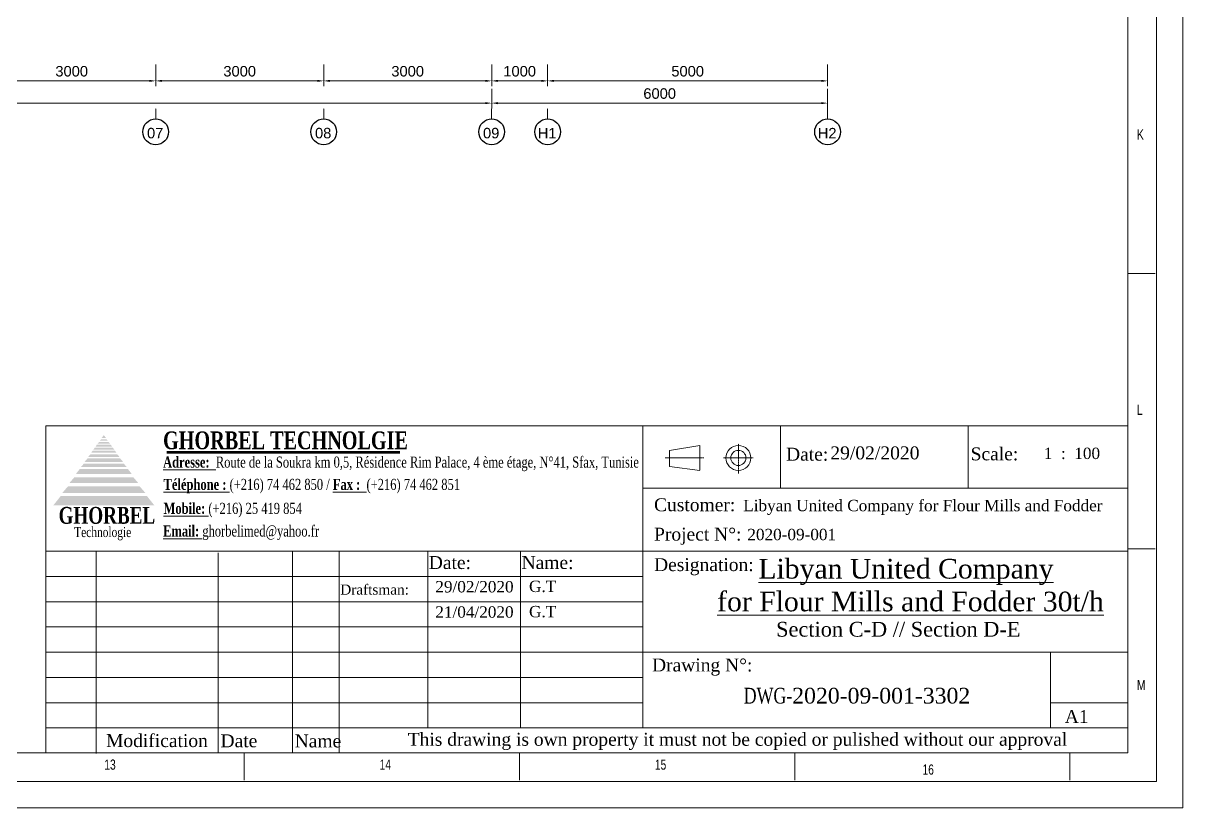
# Model space of a CAD drawing. Header units: millimetres. Extents: x 3220 to 226993, y 817 to 176024.
# Drawn here: x 206285 to 226993, y 59221 to 73233 of the extents above; entities that cross this region are included whole.
import ezdxf

# ---------------------------------------------------------------- set-up
doc = ezdxf.new("R2010")
doc.units = ezdxf.units.MM
doc.linetypes.add('CENTER', pattern=[10.16, 6.35, -1.27, 1.27, -1.27])
doc.styles.add('ARIAL_BOLD', font='arial.ttf')
doc.styles.add('SLDTEXTSTYLE0', font='TXT', dxfattribs={"width": 0.75})
doc.styles.get("Standard").update_dxf_attribs({"font": 'arial.ttf'})
doc.dimstyles.new('ECHE 75', dxfattribs={"dimscale": 75, "dimtxt": 2.5, "dimasz": 1.5, "dimexe": 1.25, "dimexo": 0.625, "dimgap": 1, "dimtad": 1, "dimdec": 0, "dimtxsty": 'ARIAL_BOLD', "dimcen": 2.5, "dimclrd": 4, "dimclre": 4, "dimclrt": 6, "dimadec": 0, "dimazin": 0, "dimtfac": 1, "dimtdec": 0, "dimtmove": 0, "dimatfit": 3, "dimfxl": 1, "dimlwd": 13, "dimlwe": 13, "dimarcsym": 0})

# ---------------------------------------------------------------- blocks, each defined once
blk = doc.blocks.new('*D595')
at = {"color": 4, "lineweight": 13, "transparency": 16777216}
for p, q in [((205651, 72495), (205651, 72110)), ((208651, 72495), (208651, 72110)), ((205763, 72203), (208538, 72203))]:
    blk.add_line(p, q, dxfattribs=at)
at = {"color": 4, "transparency": 16777216}
for points in [[(205763, 72222), (205763, 72185), (205651, 72203)], [(208538, 72222), (208538, 72185), (208651, 72203)]]:
    blk.add_solid(points, dxfattribs=at)
at = {"layer": 'Defpoints', "color": 0, "transparency": 16777216}
for p in [(205651, 72542), (208651, 72542), (208651, 72203)]:
    blk.add_point(p, dxfattribs=at)
at = {"color": 6, "transparency": 16777216, "insert": (207151, 72374), "char_height": 187.5, "attachment_point": 5, "style": 'ARIAL_BOLD'}
blk.add_mtext('3000', dxfattribs=at)
blk = doc.blocks.new('*D596')
at = {"color": 4, "lineweight": 13, "transparency": 16777216}
for p, q in [((190651, 72063), (190651, 71712)), ((214651, 72063), (214651, 71712)), ((190763, 71806), (214538, 71806))]:
    blk.add_line(p, q, dxfattribs=at)
at = {"color": 4, "transparency": 16777216}
for points in [[(190763, 71824), (190763, 71787), (190651, 71806)], [(214538, 71824), (214538, 71787), (214651, 71806)]]:
    blk.add_solid(points, dxfattribs=at)
at = {"layer": 'Defpoints', "color": 0, "transparency": 16777216}
for p in [(190651, 72110), (214651, 72110), (214651, 71806)]:
    blk.add_point(p, dxfattribs=at)
at = {"color": 6, "transparency": 16777216, "insert": (202651, 71976), "char_height": 187.5, "attachment_point": 5, "style": 'ARIAL_BOLD'}
blk.add_mtext('24000', dxfattribs=at)
blk = doc.blocks.new('*D597')
at = {"color": 4, "lineweight": 13, "transparency": 16777216}
for p, q in [((208651, 72495), (208651, 72110)), ((211651, 72495), (211651, 72110)), ((208763, 72203), (211538, 72203))]:
    blk.add_line(p, q, dxfattribs=at)
at = {"color": 4, "transparency": 16777216}
for points in [[(208763, 72222), (208763, 72185), (208651, 72203)], [(211538, 72222), (211538, 72185), (211651, 72203)]]:
    blk.add_solid(points, dxfattribs=at)
at = {"layer": 'Defpoints', "color": 0, "transparency": 16777216}
for p in [(208651, 72542), (211651, 72542), (211651, 72203)]:
    blk.add_point(p, dxfattribs=at)
at = {"color": 6, "transparency": 16777216, "insert": (210151, 72374), "char_height": 187.5, "attachment_point": 5, "style": 'ARIAL_BOLD'}
blk.add_mtext('3000', dxfattribs=at)
blk = doc.blocks.new('*D598')
at = {"color": 4, "lineweight": 13, "transparency": 16777216}
for p, q in [((211651, 72495), (211651, 72110)), ((214651, 72495), (214651, 72110)), ((211763, 72203), (214538, 72203))]:
    blk.add_line(p, q, dxfattribs=at)
at = {"color": 4, "transparency": 16777216}
for points in [[(211763, 72222), (211763, 72185), (211651, 72203)], [(214538, 72222), (214538, 72185), (214651, 72203)]]:
    blk.add_solid(points, dxfattribs=at)
at = {"layer": 'Defpoints', "color": 0, "transparency": 16777216}
for p in [(211651, 72542), (214651, 72542), (214651, 72203)]:
    blk.add_point(p, dxfattribs=at)
at = {"color": 6, "transparency": 16777216, "insert": (213151, 72374), "char_height": 187.5, "attachment_point": 5, "style": 'ARIAL_BOLD'}
blk.add_mtext('3000', dxfattribs=at)
blk = doc.blocks.new('*D627')
at = {"color": 4, "lineweight": 13, "transparency": 16777216}
for p, q in [((214651, 72063), (214651, 71712)), ((220651, 72063), (220651, 71712)), ((214763, 71806), (220538, 71806))]:
    blk.add_line(p, q, dxfattribs=at)
at = {"color": 4, "transparency": 16777216}
for points in [[(214763, 71824), (214763, 71787), (214651, 71806)], [(220538, 71824), (220538, 71787), (220651, 71806)]]:
    blk.add_solid(points, dxfattribs=at)
at = {"layer": 'Defpoints', "color": 0, "transparency": 16777216}
for p in [(214651, 72110), (220651, 72110), (220651, 71806)]:
    blk.add_point(p, dxfattribs=at)
at = {"color": 6, "transparency": 16777216, "insert": (217651, 71976), "char_height": 187.5, "attachment_point": 5, "style": 'ARIAL_BOLD'}
blk.add_mtext('6000', dxfattribs=at)
blk = doc.blocks.new('*D628')
at = {"color": 4, "lineweight": 13, "transparency": 16777216}
for p, q in [((214651, 72495), (214651, 72110)), ((215651, 72495), (215651, 72110)), ((214763, 72203), (215538, 72203))]:
    blk.add_line(p, q, dxfattribs=at)
at = {"color": 4, "transparency": 16777216}
for points in [[(214763, 72222), (214763, 72185), (214651, 72203)], [(215538, 72222), (215538, 72185), (215651, 72203)]]:
    blk.add_solid(points, dxfattribs=at)
at = {"layer": 'Defpoints', "color": 0, "transparency": 16777216}
for p in [(214651, 72542), (215651, 72542), (215651, 72203)]:
    blk.add_point(p, dxfattribs=at)
at = {"color": 6, "transparency": 16777216, "insert": (215151, 72374), "char_height": 187.5, "attachment_point": 5, "style": 'ARIAL_BOLD'}
blk.add_mtext('1000', dxfattribs=at)
blk = doc.blocks.new('*D629')
at = {"color": 4, "lineweight": 13, "transparency": 16777216}
for p, q in [((215651, 72495), (215651, 72110)), ((220651, 72495), (220651, 72110)), ((215763, 72203), (220538, 72203))]:
    blk.add_line(p, q, dxfattribs=at)
at = {"color": 4, "transparency": 16777216}
for points in [[(215763, 72222), (215763, 72185), (215651, 72203)], [(220538, 72222), (220538, 72185), (220651, 72203)]]:
    blk.add_solid(points, dxfattribs=at)
at = {"layer": 'Defpoints', "color": 0, "transparency": 16777216}
for p in [(215651, 72542), (220651, 72542), (220651, 72203)]:
    blk.add_point(p, dxfattribs=at)
at = {"color": 6, "transparency": 16777216, "insert": (218151, 72374), "char_height": 187.5, "attachment_point": 5, "style": 'ARIAL_BOLD'}
blk.add_mtext('5000', dxfattribs=at)
blk = doc.blocks.new('logo gt')
h = blk.add_hatch(color=252)
h.dxf.hatch_style = 1
h.paths.add_polyline_path([(428, -605), (-428, -605), (-500, -696), (500, -696)])
h.paths.add_polyline_path([(356, -509), (-356, -509), (-414, -576), (414, -576)])
h.paths.add_polyline_path([(292, -418), (-292, -418), (-342, -476), (342, -476)])
h.paths.add_polyline_path([(238, -335), (-238, -335), (-277, -386), (277, -386)])
h.paths.add_polyline_path([(198, -284), (-198, -284), (-227, -316), (227, -316)])
h.paths.add_polyline_path([(162, -232), (-162, -232), (-191, -266), (191, -266)])
h.paths.add_polyline_path([(134, -192), (-134, -192), (-155, -216), (155, -216)])
h.paths.add_polyline_path([(112, -156), (-112, -156), (-126, -176), (126, -176)])
h.paths.add_polyline_path([(91, -126), (-90, -126), (-105, -146), (105, -146)])
h.paths.add_polyline_path([(69, -96), (-69, -96), (-83, -116), (83, -116)])
h.paths.add_polyline_path([(47, -69), (-47, -69), (-62, -86), (62, -86)])
h.paths.add_polyline_path([(27, -42), (-27, -42), (-40, -56), (40, -56)])
h.paths.add_polyline_path([(0, 0), (-22, -30), (22, -30)])
at = {"color": 5, "linetype": 'Continuous', "lineweight": 18, "attachment_point": 1, "style": 'SLDTEXTSTYLE0'}
for s, insert, char_height in [('{\\fTimes New Roman|b1|i0|c0|p18;GHORBEL }', (-449, -713), 167.37), ('{\\fTimes New Roman|b0|i0|c0|p18;Technologie}', (-294, -912), 100)]:
    blk.add_mtext(s, dxfattribs=dict(at, insert=insert, char_height=char_height))
blk = doc.blocks.new('A1 E1-200')
at = {"color": 1, "linetype": 'Continuous', "lineweight": 18}
for p, q in [((0, 0), (0, 116400)), ((-1960, 1960), (-1960, 114440)), ((-162844, 1960), (-1960, 1960)), ((-164800, 0), (0, 0))]:
    blk.add_line(p, q, dxfattribs=at)
at = {"linetype": 'Continuous', "lineweight": 18}
for p, q in [((-937, 931), (-937, 115487)), ((-163879, 931), (-937, 931))]:
    blk.add_line(p, q, dxfattribs=at)
at = {"color": 1, "linetype": 'Continuous', "lineweight": 15}
for p, q in [((0, 0), (0, 114440)), ((-164800, 0), (0, 0))]:
    blk.add_line(p, q, dxfattribs=at)
at = {"color": 5, "linetype": 'Continuous', "lineweight": 15}
for p, q in [((-1959, 19020), (-979, 19020)), ((-979, 9221), (-1959, 9221)), ((-33412, 1962), (-33412, 983)), ((-23613, 983), (-23613, 1962)), ((-13815, 1962), (-13815, 983)), ((-4017, 983), (-4017, 1962))]:
    blk.add_line(p, q, dxfattribs=at)
at = {"color": 7, "linetype": 'Continuous', "lineweight": 18}
for p, q in [((-40470, 13596), (-1960, 13596)), ((-40470, 13596), (-40470, 1960)), ((-19214, 13596), (-19214, 2843)), ((-1960, 9131), (-40470, 9131)), ((-30031, 1943), (-30031, 9131)), ((-19214, 5542), (-1960, 5542)), ((-4712, 2843), (-4712, 5542)), ((-40470, 2843), (-19214, 2843)), ((-19214, 2843), (-1960, 2843))]:
    blk.add_line(p, q, dxfattribs=at)
at = {"color": 5, "linetype": 'Continuous', "lineweight": 18}
for p, q in [((-14316, 11371), (-14316, 13587)), ((-7640, 11380), (-7640, 13596)), ((-1960, 11380), (-19201, 11380)), ((-38682, 9131), (-38682, 1929)), ((-31694, 9110), (-31694, 1943)), ((-26876, 2843), (-26876, 9131)), ((-23573, 9114), (-23573, 2843)), ((-34334, 9076), (-34334, 1943)), ((-19202, 8231), (-40470, 8231)), ((-19223, 7331), (-40470, 7331)), ((-19214, 6442), (-40470, 6442)), ((-19214, 5542), (-40470, 5542)), ((-19214, 4642), (-40470, 4642)), ((-19214, 3742), (-40470, 3742))]:
    blk.add_line(p, q, dxfattribs=at)
at = {"lineweight": 18}
for p, q in [((-18265, 12724), (-17185, 12898)), ((-17185, 12899), (-17185, 12013)), ((-18265, 12150), (-18265, 12723)), ((-17185, 12011), (-18265, 12150))]:
    blk.add_line(p, q, dxfattribs=at)
at = {"color": 1, "linetype": 'CENTER', "lineweight": 9}
for p, q in [((-15818, 12960), (-15818, 11899)), ((-18421, 12456), (-17046, 12456)), ((-16345, 12454), (-15294, 12454))]:
    blk.add_line(p, q, dxfattribs=at)
at = {"color": 5, "lineweight": 53}
blk.add_line((-27866, 12645), (-36167, 12645), dxfattribs=at)
at = {"color": 5, "lineweight": 9}
blk.add_line((-4712, 3742), (-1960, 3742), dxfattribs=at)
at = {"lineweight": 18}
for centre, radius in [((-15818, 12454), 444), ((-15819, 12454), 270)]:
    blk.add_circle(centre, radius, dxfattribs=at)
at = {"xscale": 3.586409395560001, "yscale": 3.586409395560001, "zscale": 3.586409395560001}
blk.add_blockref('logo gt', (-38404, 13267), dxfattribs=at)
at = {"color": 5, "lineweight": 15, "style": 'SLDTEXTSTYLE0', "width": 0.75}
for s, p in [('K', (-1632, 23785)), ('L', (-1632, 13986)), ('M', (-1632, 4188))]:
    blk.add_text(s, height=363, dxfattribs=at).set_placement(p)
at = {"color": 5, "linetype": 'Continuous', "lineweight": 18, "insert": (-36295, 13398), "char_height": 633.59, "attachment_point": 1, "style": 'SLDTEXTSTYLE0'}
blk.add_mtext('{\\fTimes New Roman|b1|i0|c0|p18;GHORBEL TECHNOLGIE}', dxfattribs=at)
at = {"color": 1, "attachment_point": 1}
for s, width, insert, char_height in [('\\pt1837.8;{\\fTimes New Roman|b0|i0|c0|p18;Date:}', 24.32, (-14122, 12816), 459.44), ('{\\fTimes New Roman|b0|i0|c0|p18;Scale:}', 24.32, (-7552, 12828), 459.44), ('{\\fTimes New Roman|b0|i0|c0|p18;Customer:}', 96.01, (-18820, 11017), 459.44), ('{\\fTimes New Roman|b0|i0|c0|p18;Project N°:}', 9870.94, (-18820, 9971), 459.44), ('{\\fTimes New Roman|b0|i0|c0|p18;Date:}', 24.32, (-26838, 8960), 459.44), ('{\\fTimes New Roman|b0|i0|c0|p18;Name:}', 24.32, (-23536, 8961), 459.44), ('{\\fTimes New Roman|b0|i0|c0|p18;Designation:}', 24.32, (-18820, 8886), 459.44), ('{\\fTimes New Roman|b0|i0|c0|p18;Draftsman:}', 24.32, (-29991, 7948), 359.93), ('{\\fTimes New Roman|b0|i0|c0|p18;Drawing N°:}', 10731.67, (-18893, 5313), 459.44), ('{\\fTimes New Roman|b0|i0|c0|p18;A1}', 24.32, (-4201, 3481), 459.44), ('{\\fTimes New Roman|b0|i0|c0|p18;Modification}', 24.32, (-38325, 2622), 459.44), ('{\\fTimes New Roman|b0|i0|c0|p18;Date}', 24.32, (-34251, 2615), 459.44), ('{\\fTimes New Roman|b0|i0|c0|p18;Name}', 24.32, (-31612, 2610), 459.44), ('{\\fTimes New Roman|b0|i0|c0|p18;This drawing is own property it must not be copied or pulished without our approval}', 31491.6, (-27588, 2668), 459.445)]:
    blk.add_mtext_dynamic_manual_height_columns(s, width=width, gutter_width=17.5, heights=[0], dxfattribs=dict(at, insert=insert, char_height=char_height))
at = {"color": 0, "linetype": 'Continuous', "lineweight": 18, "attachment_point": 1, "style": 'SLDTEXTSTYLE0'}
for s, insert, char_height in [('{\\fTimes New Roman|b1|i0|c0|p18;\\LAdresse:\\fTimes New Roman|b0|i0|c0|p18;\\l  Route de la Soukra km 0,5, Résidence Rim Palace, 4 ème étage, N°41, Sfax, Tunisie }', (-36295, 12503), 392.825), ('{\\fTimes New Roman|b1|i0|c0|p18;\\LTéléphone :\\fTimes New Roman|b0|i0|c0|p18;\\l (+216) 74 462 850 /\\fTimes New Roman|b1|i0|c0|p18;\\L Fax : \\fTimes New Roman|b0|i0|c0|p18;\\l (+216) 74 462 851 }', (-36277, 11709), 392.825), ('{\\fTimes New Roman|b1|i0|c0|p18;\\LMobile:\\fTimes New Roman|b0|i0|c0|p18;\\l (+216) 25 419 854}', (-36277, 10856), 392.83), ('{\\fTimes New Roman|b1|i0|c0|p18;\\LEmail:\\fTimes New Roman|b0|i0|c0|p18;\\l ghorbelimed@yahoo.fr}', (-36295, 10050), 392.83)]:
    blk.add_mtext(s, dxfattribs=dict(at, insert=insert, char_height=char_height))
at = {"color": 5, "linetype": 'Continuous', "lineweight": 15, "char_height": 362.9, "attachment_point": 1, "style": 'SLDTEXTSTYLE0'}
for s, insert in [('13', (-38386, 1719)), ('14', (-28588, 1719)), ('15', (-18790, 1719)), ('16', (-9264, 1543))]:
    blk.add_mtext(s, dxfattribs=dict(at, insert=insert))

msp = doc.modelspace()

# ---------------------------------------------------------------- linework, layer by layer
at = {"color": 1, "linetype": 'CENTER', "lineweight": 9}
for p, q in [((208650.8, 71524.4), (208650.8, 71711.9)), ((211650.8, 71524.4), (211650.8, 71711.9)), ((214650.8, 71524.4), (214650.8, 71711.9)), ((215650.8, 71524.4), (215650.8, 71711.9)), ((220650.8, 71524.4), (220650.8, 71711.9))]:
    msp.add_line(p, q, dxfattribs=at)
at = {"color": 5}
for centre in [(208650.8, 71293.9), (211650.8, 71293.9), (214650.8, 71293.9), (215650.8, 71293.9), (220650.8, 71293.9)]:
    msp.add_circle(centre, 230.5, dxfattribs=at)

# ---------------------------------------------------------------- block references
at = {"xscale": 0.5017310599597968, "yscale": 0.5017310599597968, "zscale": 0.5017310599597968}
msp.add_blockref('A1 E1-200', (226993.4, 59220.8), dxfattribs=at)

# ---------------------------------------------------------------- texts
at = {"char_height": 187.5, "attachment_point": 5, "style": 'ARIAL_BOLD'}
for s, insert in [('07', (208642, 71269.3)), ('08', (211642, 71269.3))]:
    msp.add_mtext(s, dxfattribs=dict(at, insert=insert))
at = {"char_height": 187.5, "width": 505.4, "attachment_point": 5, "style": 'ARIAL_BOLD'}
for s, insert in [('09', (214642, 71269.3)), ('H1', (215642, 71269.3)), ('H2', (220642, 71269.3))]:
    msp.add_mtext(s, dxfattribs=dict(at, insert=insert))
at = {"attachment_point": 1}
for s, width, insert, char_height in [('{\\fTimes New Roman|b0|i0|c0|p18;29/02/2020}', 24.32, (220698.8, 65675.1), 231.391), ('{\\fTimes New Roman|b0|i0|c0|p18;1  :  100}', 9603.085, (224510.6, 65652.9), 203.083), ('{\\fTimes New Roman|b0|i0|c0|p18;Libyan United Company for Flour Mills and Fodder }', 28361.475, (219143.7, 64720.9), 203.083), ('{\\fTimes New Roman|b0|i0|c0|p18;2020-09-001}', 22230.922, (219217.1, 64203.1), 203.083), ('{\\fTimes New Roman|b0|i0|c0|p18;29/02/2020}', 24.32, (213644.9, 63270.8), 203.083), ('{\\fTimes New Roman|b0|i0|c0|p18;G.T}', 24.32, (215318.1, 63277.7), 203.083), ('{\\fTimes New Roman|b0|i0|c0|p18;21/04/2020}', 24.32, (213644.9, 62819.3), 203.083), ('{\\fTimes New Roman|b0|i0|c0|p18;G.T}', 24.32, (215318.1, 62826.2), 203.083)]:
    msp.add_mtext_dynamic_manual_height_columns(s, width=width, gutter_width=17.5, heights=[0], dxfattribs=dict(at, insert=insert, char_height=char_height))
at = {"linetype": 'Continuous', "lineweight": 18, "insert": (218313.6, 63665.9), "char_height": 350.949, "width": 7340.167, "attachment_point": 1, "style": 'SLDTEXTSTYLE0'}
msp.add_mtext('\\pi1100.6;{\\fTimes New Roman|b0|i0|c0|p18;\\W1;\\LLibyan United Company\\P\\pi231.57; for Flour Mills and Fodder 30t/h}', dxfattribs=at)
at = {"color": 6, "insert": (219730.8, 62541.7), "char_height": 264.007, "attachment_point": 1}
msp.add_mtext_dynamic_manual_height_columns('{\\fTimes New Roman|b0|i0|c0|p18;Section C-D // Section D-E }', width=28361.475, gutter_width=17.5, heights=[0], dxfattribs=at)
at = {"color": 0, "linetype": 'Continuous', "lineweight": 18, "insert": (219152.5, 61363.6), "char_height": 280.759, "width": 4280.093, "attachment_point": 1, "style": 'SLDTEXTSTYLE0'}
msp.add_mtext('{\\fTimes New Roman|b0|i0|c0|p18;DWG-\\W1;\\C256;2020-09-001-3302}', dxfattribs=at)

# ---------------------------------------------------------------- dimensions: what is measured, and where the dimension line sits
for base, p1, p2, picture, middle in [((208650.8, 72203.4), (205650.8, 72542.4), (208650.8, 72542.4), '*D595', (207150.8, 72374.2)), ((211650.8, 72203.4), (208650.8, 72542.4), (211650.8, 72542.4), '*D597', (210150.8, 72374.2)), ((214650.8, 72203.4), (211650.8, 72542.4), (214650.8, 72542.4), '*D598', (213150.8, 72374.2)), ((215650.8, 72203.4), (214650.8, 72542.4), (215650.8, 72542.4), '*D628', (215150.8, 72374.1)), ((220650.8, 72203.4), (215650.8, 72542.4), (220650.8, 72542.4), '*D629', (218150.8, 72374.1)), ((214650.8, 71805.6), (190650.8, 72109.7), (214650.8, 72109.7), '*D596', (202650.8, 71976.4)), ((220650.8, 71805.6), (214650.8, 72109.7), (220650.8, 72109.7), '*D627', (217650.8, 71976.4))]:
    dim = msp.add_linear_dim(base=base, p1=p1, p2=p2, dimstyle='ECHE 75')
    dim.commit()
    dim.dimension.update_dxf_attribs({"geometry": picture, "text_midpoint": middle})

doc.saveas('drawing.dxf')
